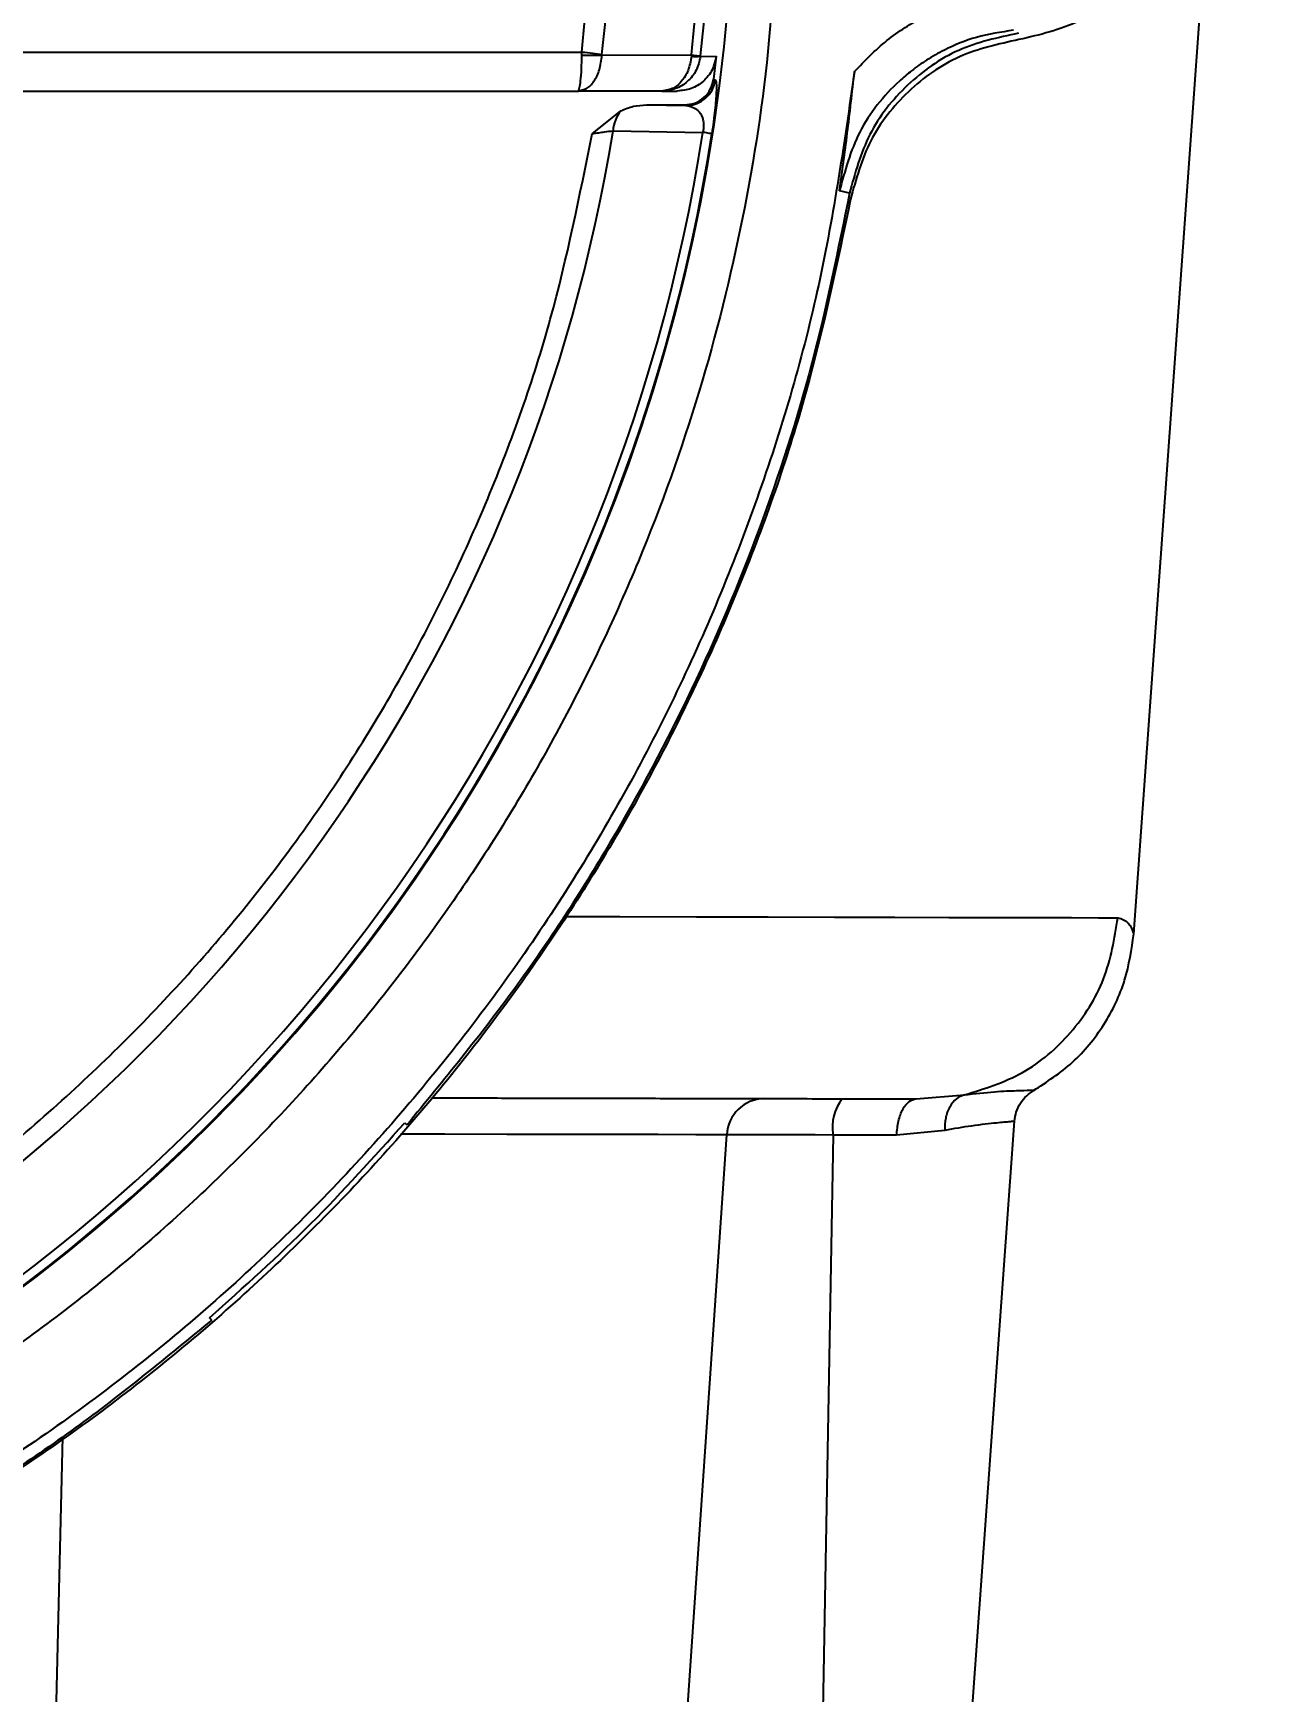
# Model space of a CAD drawing. Header units: millimetres. Extents: x 1852 to 4288, y 681 to 2404.
# Drawn here: x 2598.8 to 2662.1, y 2039.1 to 2124.1 of the extents above; entities that cross this region are included whole.
import ezdxf

# ---------------------------------------------------------------- set-up
doc = ezdxf.new("R2010")
doc.units = ezdxf.units.MM
doc.layers.add('AM_5', color=3, linetype='Continuous', lineweight=25)
doc.styles.add('SLDTEXTSTYLE1', font='txt.shx', dxfattribs={"width": 0.7, "bigfont": 'gbcbig.shx'})
doc.dimstyles.new('SLDDIMSTYLE12$0', dxfattribs={"dimtxt": 12, "dimasz": 10, "dimexe": 0, "dimexo": 0.0625, "dimgap": 0.875, "dimtad": 1, "dimdec": 1, "dimlfac": 1.8, "dimrnd": 1e-09, "dimzin": 12, "dimdsep": 46, "dimtxsty": 'SLDTEXTSTYLE1', "dimcen": 0.09, "dimdle": 8.16, "dimclrd": 3, "dimclre": 3, "dimadec": 0, "dimazin": 3, "dimtfac": 1, "dimtdec": 1, "dimtofl": 0, "dimtmove": 0, "dimatfit": 3, "dimfxl": 0, "dimfrac": 2, "dimtolj": 1, "dimlwd": 5, "dimlwe": 5, "dimarcsym": 0})

# ---------------------------------------------------------------- blocks, each defined once
blk = doc.blocks.new('*D103')
at = {"layer": 'AM_5', "color": 3, "lineweight": 5, "transparency": 16777216}
blk.add_line((2599.52, 2331.232), (2783.413, 2331.232), dxfattribs=at)
at = {"layer": 'AM_5', "color": 3, "linetype": 'Continuous', "lineweight": 5, "transparency": 16777216}
for p, q in [((2783.413, 2321.232), (2783.413, 2042.491)), ((2646.588, 2032.491), (2783.413, 2032.491))]:
    blk.add_line(p, q, dxfattribs=at)
at = {"layer": 'AM_5', "color": 3, "transparency": 16777216}
for points in [[(2781.746, 2321.232), (2785.08, 2321.232), (2783.413, 2331.232)], [(2781.746, 2042.491), (2785.08, 2042.491), (2783.413, 2032.491)]]:
    blk.add_solid(points, dxfattribs=at)
at = {"layer": 'Defpoints', "color": 0, "transparency": 16777216}
for p in [(2599.458, 2331.232), (2646.525, 2032.491), (2783.413, 2032.491)]:
    blk.add_point(p, dxfattribs=at)
at = {"layer": 'AM_5', "color": 0, "transparency": 16777216, "insert": (2776.538, 2181.861), "char_height": 12, "attachment_point": 5, "rotation": 90, "style": 'SLDTEXTSTYLE1'}
blk.add_mtext('\\A1;350', dxfattribs=at)

msp = doc.modelspace()

# ---------------------------------------------------------------- linework, layer by layer
at = {"color": 7, "linetype": 'Continuous', "lineweight": 25}
for p, q in [((2655.215, 2077.949), (2659.144, 2132.464)), ((2576.264, 2123.126), (2626.956, 2123.126)), ((2626.953, 2122.965), (2626.956, 2123.126)), ((2627.981, 2123.006), (2627.978, 2122.965)), ((2627.978, 2122.965), (2632.563, 2122.973)), ((2632.563, 2122.973), (2632.558, 2122.904)), ((2633.024, 2122.904), (2633.026, 2122.922)), ((2633.024, 2122.904), (2633.829, 2122.906)), ((2633.829, 2122.906), (2633.691, 2121.73)), ((2633.691, 2121.73), (2633.785, 2121.698)), ((2576.264, 2121.126), (2626.755, 2121.126)), ((2626.755, 2121.126), (2626.971, 2121.19)), ((2626.755, 2121.126), (2626.8, 2121.179)), ((2631.05, 2121.126), (2626.755, 2121.126)), ((2631.394, 2121.188), (2631.05, 2121.126)), ((2631.272, 2121.178), (2631.05, 2121.126)), ((2631.05, 2121.126), (2631.838, 2121.126)), ((2627.475, 2118.941), (2628.95, 2120.116)), ((2630.258, 2120.415), (2632.299, 2120.382)), ((2630.258, 2120.415), (2632.202, 2120.415)), ((2628.546, 2119.092), (2633.146, 2119.009)), ((2640.659, 2115.888), (2640.143, 2116.007)), ((2644.073, 2069.496), (2646.542, 2069.7)), ((2617.877, 2068.274), (2617.989, 2068.162)), ((2646.525, 2032.491), (2649.11, 2068.348)), ((2631.974, 2032.522), (2634.382, 2067.656)), ((2639.825, 2067.645), (2639.19, 2032.507)), ((2645.535, 2067.884), (2643.073, 2067.638)), ((2607.994, 2058.167), (2607.882, 2058.278)), ((2600.346, 2052.191), (2599.874, 2032.59))]:
    msp.add_line(p, q, dxfattribs=at)
at = {"color": 7, "linetype": 'Continuous', "lineweight": 25, "flags": 128}
for points in [[(2626.956, 2123.126), (2627.097, 2123.109), (2627.237, 2123.093), (2627.374, 2123.077), (2627.508, 2123.061), (2627.636, 2123.046), (2627.759, 2123.032), (2627.874, 2123.018), (2627.981, 2123.006)], [(2632.563, 2122.973), (2632.661, 2122.962), (2632.749, 2122.953), (2632.826, 2122.944), (2632.891, 2122.937), (2632.944, 2122.931), (2632.985, 2122.926), (2633.012, 2122.923), (2633.026, 2122.922)], [(2632.202, 2120.415), (2632.256, 2120.397), (2632.299, 2120.382)], [(2633.606, 2118.938), (2633.592, 2118.94), (2633.565, 2118.945), (2633.525, 2118.951), (2633.472, 2118.959), (2633.407, 2118.969), (2633.331, 2118.981), (2633.244, 2118.994), (2633.146, 2119.009)], [(2626.206, 2078.837), (2628.89, 2078.831), (2632.824, 2078.822), (2636.496, 2078.815), (2639.886, 2078.807), (2642.976, 2078.801), (2645.749, 2078.795), (2648.19, 2078.79), (2650.287, 2078.785), (2652.027, 2078.782), (2653.403, 2078.779), (2654.405, 2078.777)], [(2634.382, 2067.656), (2632.794, 2067.66), (2630.857, 2067.664), (2628.585, 2067.669), (2625.992, 2067.674), (2623.1, 2067.68), (2619.927, 2067.687), (2617.673, 2067.692)], [(2639.825, 2067.645), (2638.904, 2067.647), (2638.025, 2067.649), (2637.204, 2067.65), (2636.454, 2067.652), (2635.786, 2067.653), (2635.212, 2067.655), (2634.742, 2067.656), (2634.382, 2067.656)], [(2643.073, 2067.638), (2642.689, 2067.639), (2642.298, 2067.639), (2641.9, 2067.64), (2641.496, 2067.641), (2641.086, 2067.642), (2640.67, 2067.643), (2640.25, 2067.644), (2639.825, 2067.645)]]:
    msp.add_lwpolyline(points, dxfattribs=at)
at = {"color": 7, "linetype": 'Continuous', "lineweight": 25}
for centre, radius, start, end in [((2543.24, 2132.915), 91.48, 295.79271, 180), ((2543.24, 2132.915), 90.341, 353.64897, 186.35103), ((2543.24, 2132.915), 89.875, 353.64897, 186.35103), ((2543.24, 2132.915), 85.319, 353.33017, 186.66983), ((2627.465, 2137.288), 14.332, 267.94983, 272.05042), ((2632.791, 2124.73), 1.84, 262.7292, 277.27215), ((2632.297, 2121.882), 1.5, 270.08724, 352.92929), ((2630.307, 2118.99), 1.764, 140.3012, 176.66464), ((2543.24, 2132.915), 91.441, 295.84596, 351.20762), ((2543.24, 2132.915), 90.976, 296.50811, 351.20762), ((2543.24, 2132.915), 86.42, 299.88973, 350.7957), ((2636.323, 2067.57), 1.943, 91.26442, 177.45771), ((2642.167, 2068.053), 2.377, 142.39242, 189.89938)]:
    msp.add_arc(centre, radius, start, end, dxfattribs=at)
for points in [[(2626.956, 2123.126), (2627.21, 2126.079), (2627.719, 2131.985), (2627.295, 2140.884), (2626.003, 2149.686), (2623.774, 2158.305), (2620.656, 2166.64), (2616.676, 2174.601), (2611.88, 2182.099), (2606.322, 2189.051), (2600.063, 2195.379), (2593.173, 2201.013), (2585.728, 2205.89), (2577.811, 2209.956), (2569.51, 2213.171), (2560.917, 2215.476), (2552.128, 2216.931), (2546.202, 2217.112), (2543.24, 2217.202)], [(2636.98, 2132.916), (2636.893, 2129.849), (2636.719, 2123.713), (2635.316, 2114.599), (2633.091, 2105.661), (2629.983, 2096.986), (2626.044, 2088.656), (2621.307, 2080.753), (2615.818, 2073.352), (2609.631, 2066.525), (2602.804, 2060.337), (2595.403, 2054.849), (2587.5, 2050.111), (2579.17, 2046.173), (2570.495, 2043.065), (2561.557, 2040.84), (2552.443, 2039.437), (2546.307, 2039.263), (2543.24, 2039.176)], [(2649.337, 2123.759), (2648.295, 2123.532), (2646.212, 2123.079), (2643.574, 2121.201), (2641.557, 2118.668), (2640.993, 2116.612), (2640.711, 2115.584)], [(2640.913, 2122.127), (2640.389, 2118.475), (2639.341, 2111.172), (2636.221, 2100.529), (2632.013, 2090.286), (2626.658, 2080.585), (2620.253, 2071.546), (2612.872, 2063.284), (2604.61, 2055.902), (2595.571, 2049.498), (2585.87, 2044.142), (2575.627, 2039.934), (2564.984, 2036.815), (2557.681, 2035.767), (2554.029, 2035.243)], [(2640.659, 2115.888), (2640.071, 2112.974), (2638.896, 2107.147), (2636.143, 2098.652), (2632.696, 2090.423), (2628.495, 2082.552), (2623.65, 2075.052), (2619.876, 2070.459), (2617.989, 2068.162)], [(2640.711, 2115.584), (2640.024, 2112.29), (2638.651, 2105.701), (2635.331, 2096.149), (2631.127, 2086.966), (2625.991, 2078.263), (2620.002, 2070.126), (2613.214, 2062.642), (2605.701, 2055.886), (2597.539, 2049.932), (2588.814, 2044.833), (2579.612, 2040.669), (2570.046, 2037.389), (2563.452, 2036.044), (2560.155, 2035.372)], [(2646.542, 2069.7), (2647.568, 2070.017), (2649.619, 2070.652), (2652.095, 2072.799), (2653.874, 2075.564), (2654.228, 2077.706), (2654.405, 2078.777)], [(2643.073, 2067.638), (2643.095, 2067.886), (2643.141, 2068.381), (2643.376, 2068.991), (2643.698, 2069.415), (2643.948, 2069.469), (2644.073, 2069.496)], [(2607.882, 2058.278), (2609.638, 2059.855), (2613.148, 2063.007), (2616.301, 2066.518), (2617.877, 2068.274)], [(2607.994, 2058.167), (2605.697, 2056.28), (2601.104, 2052.505), (2593.603, 2047.66), (2585.732, 2043.46), (2577.503, 2040.013), (2569.009, 2037.26), (2563.181, 2036.084), (2560.268, 2035.497)]]:
    msp.add_open_spline(points, degree=3, dxfattribs=at)
for points, knots in [([(2657.238, 2132.682), (2657.238, 2132.679), (2657.431, 2131.614), (2656.747, 2129.405), (2655.144, 2126.607), (2652.519, 2124.496), (2650.397, 2124.005), (2649.337, 2123.759)], [0, 0, 0, 0, 0.00073, 0.250548, 0.500365, 0.750183, 1, 1, 1, 1]), ([(2640.913, 2122.127), (2641.447, 2122.679), (2642.512, 2123.781), (2644.469, 2125), (2646.597, 2125.887), (2648.112, 2126.116), (2648.872, 2126.23)], [0, 0, 0, 0, 0.250755, 0.499989, 0.749233, 1, 1, 1, 1]), ([(2649.06, 2124.24), (2648.419, 2124.143), (2647.196, 2123.959), (2645.717, 2123.357), (2644.628, 2122.741), (2643.862, 2122.199), (2642.574, 2121.104), (2640.994, 2119.146), (2640.422, 2117.039), (2640.143, 2116.007)], [0, 0, 0, 0, 0.149059, 0.284486, 0.365253, 0.437407, 0.500452, 0.755467, 1, 1, 1, 1]), ([(2649.31, 2124.09), (2648.265, 2123.864), (2646.176, 2123.412), (2643.528, 2121.533), (2641.506, 2118.988), (2640.942, 2116.923), (2640.659, 2115.888)], [0, 0, 0, 0, 0.250065, 0.499446, 0.749386, 1, 1, 1, 1]), ([(2626.8, 2121.179), (2626.812, 2121.217), (2626.845, 2121.315), (2626.895, 2121.658), (2626.939, 2122.234), (2626.948, 2122.726), (2626.953, 2122.965)], [0, 0, 0, 0, 0.16022, 0.408503, 0.713406, 1, 1, 1, 1]), ([(2626.971, 2121.19), (2627.045, 2121.206), (2627.267, 2121.252), (2627.59, 2121.611), (2627.888, 2122.206), (2627.948, 2122.71), (2627.978, 2122.965)], [0, 0, 0, 0, 0.138485, 0.418974, 0.706279, 1, 1, 1, 1]), ([(2632.558, 2122.904), (2632.516, 2122.657), (2632.433, 2122.167), (2632.065, 2121.591), (2631.659, 2121.24), (2631.375, 2121.195), (2631.272, 2121.178)], [0, 0, 0, 0, 0.287269, 0.568771, 0.843667, 1, 1, 1, 1]), ([(2633.024, 2122.904), (2632.969, 2122.657), (2632.861, 2122.166), (2632.379, 2121.592), (2631.863, 2121.248), (2631.51, 2121.203), (2631.394, 2121.188)], [0, 0, 0, 0, 0.29336, 0.580831, 0.861555, 1, 1, 1, 1]), ([(2633.829, 2122.906), (2633.776, 2122.667), (2633.671, 2122.188), (2633.201, 2121.606), (2632.57, 2121.203), (2632.082, 2121.152), (2631.838, 2121.126)], [0, 0, 0, 0, 0.249916, 0.499877, 0.7499, 1, 1, 1, 1]), ([(2632.202, 2120.415), (2632.383, 2120.434), (2632.745, 2120.472), (2633.215, 2120.769), (2633.567, 2121.198), (2633.65, 2121.553), (2633.691, 2121.73)], [0, 0, 0, 0, 0.249919, 0.499876, 0.749973, 1, 1, 1, 1]), ([(2633.785, 2121.698), (2633.805, 2121.663), (2633.843, 2121.598), (2633.844, 2121.171), (2633.814, 2120.666), (2633.768, 2120.162), (2633.701, 2119.58), (2633.637, 2119.148), (2633.606, 2118.938)], [0, 0, 0, 0, 0.259733, 0.49902, 0.627221, 0.751249, 0.879327, 1, 1, 1, 1]), ([(2640.143, 2116.007), (2640.279, 2116.979), (2640.552, 2118.912), (2640.793, 2121.059), (2640.913, 2122.127)], [0, 0, 0, 0, 0.502443, 1, 1, 1, 1]), ([(2628.95, 2120.116), (2629.16, 2120.205), (2629.578, 2120.382), (2630.032, 2120.404), (2630.258, 2120.415)], [0, 0, 0, 0, 0.501536, 1, 1, 1, 1]), ([(2632.299, 2120.382), (2632.507, 2120.341), (2632.818, 2120.28), (2633.072, 2119.922), (2633.138, 2119.716), (2633.166, 2119.613), (2633.183, 2119.491), (2633.186, 2119.391), (2633.186, 2119.389), (2633.186, 2119.381), (2633.187, 2119.352), (2633.186, 2119.285), (2633.177, 2119.165), (2633.158, 2119.067), (2633.146, 2119.009)], [0, 0, 0, 0, 0.499072, 0.748501, 0.753083, 0.790355, 0.886478, 0.88655, 0.887097, 0.888597, 0.894219, 0.915728, 0.950596, 1, 1, 1, 1]), ([(2585.524, 2058.844), (2587.702, 2060.118), (2592.687, 2063.032), (2599.751, 2068.686), (2606.716, 2075.518), (2612.835, 2083.128), (2618.058, 2091.376), (2622.286, 2100.171), (2625.563, 2109.379), (2626.838, 2115.754), (2627.475, 2118.941)], [0, 0, 0, 0, 0.099849, 0.228442, 0.357035, 0.485628, 0.614221, 0.742814, 0.871407, 1, 1, 1, 1]), ([(2627.475, 2118.941), (2627.591, 2118.959), (2627.807, 2118.992), (2628.184, 2119.045), (2628.406, 2119.074), (2628.546, 2119.092)], [0, 0, 0, 0, 0.298088, 0.553601, 1, 1, 1, 1]), ([(2654.405, 2078.777), (2654.601, 2078.715), (2654.999, 2078.591), (2655.208, 2077.975), (2655.192, 2078.02), (2655.188, 2078.034)], [0, 0, 0, 0, 0.395472, 0.803509, 1, 1, 1, 1]), ([(2650.077, 2069.919), (2650.769, 2070.368), (2652.172, 2071.279), (2653.759, 2073.256), (2654.867, 2075.517), (2655.101, 2077.151), (2655.215, 2077.953)], [0, 0, 0, 0, 0.248454, 0.503179, 0.75624, 1, 1, 1, 1]), ([(2646.542, 2069.7), (2647.079, 2069.763), (2648.131, 2069.887), (2649.279, 2069.923), (2649.935, 2069.944), (2650.204, 2069.948), (2650.127, 2069.947), (2650.127, 2069.947)], [0, 0, 0, 0, 0.261344, 0.511623, 0.75593, 0.999491, 1, 1, 1, 1]), ([(2649.109, 2068.345), (2649.132, 2068.507), (2649.179, 2068.834), (2649.401, 2069.284), (2649.715, 2069.676), (2649.991, 2069.858), (2650.127, 2069.947)], [0, 0, 0, 0, 0.246145, 0.5, 0.753855, 1, 1, 1, 1]), ([(2619.247, 2069.549), (2619.516, 2069.548), (2620.378, 2069.547), (2621.787, 2069.544), (2623.472, 2069.54), (2625.106, 2069.536), (2626.689, 2069.533), (2629.121, 2069.528), (2632.126, 2069.522), (2635.352, 2069.515), (2637.933, 2069.509), (2640.139, 2069.504), (2641.901, 2069.501), (2643.228, 2069.498), (2643.812, 2069.497), (2644.073, 2069.496)], [0, 0, 0, 0, 0.021091, 0.067714, 0.114337, 0.16096, 0.207583, 0.254207, 0.383458, 0.50242, 0.611091, 0.709469, 0.824612, 0.921457, 1, 1, 1, 1]), ([(2646.542, 2069.7), (2646.4, 2069.645), (2646.107, 2069.533), (2645.771, 2069.104), (2645.554, 2068.535), (2645.541, 2068.097), (2645.535, 2067.884)], [0, 0, 0, 0, 0.242889, 0.5, 0.757111, 1, 1, 1, 1]), ([(2649.109, 2068.345), (2649.109, 2068.345), (2649.152, 2068.349), (2649.047, 2068.34), (2648.884, 2068.326), (2648.585, 2068.299), (2648.02, 2068.241), (2647.074, 2068.148), (2646.005, 2067.965), (2645.535, 2067.884)], [0, 0, 0, 0, 0.000275, 0.131881, 0.259042, 0.381762, 0.500047, 0.779958, 1, 1, 1, 1])]:
    msp.add_open_spline(points, degree=3, knots=knots, dxfattribs=at)

# ---------------------------------------------------------------- dimensions: what is measured, and where the dimension line sits
at = {"layer": 'AM_5'}
dim = msp.add_linear_dim(base=(2783.413, 2032.491), p1=(2599.458, 2331.232), p2=(2646.525, 2032.491), angle=90, text='350', dimstyle='SLDDIMSTYLE12$0', override={"dimlfac": 1, "dimpost": ''}, dxfattribs=at)
dim.commit()
dim.dimension.update_dxf_attribs({"geometry": '*D103', "text_midpoint": (2776.538, 2181.861)})

doc.saveas('drawing.dxf')
